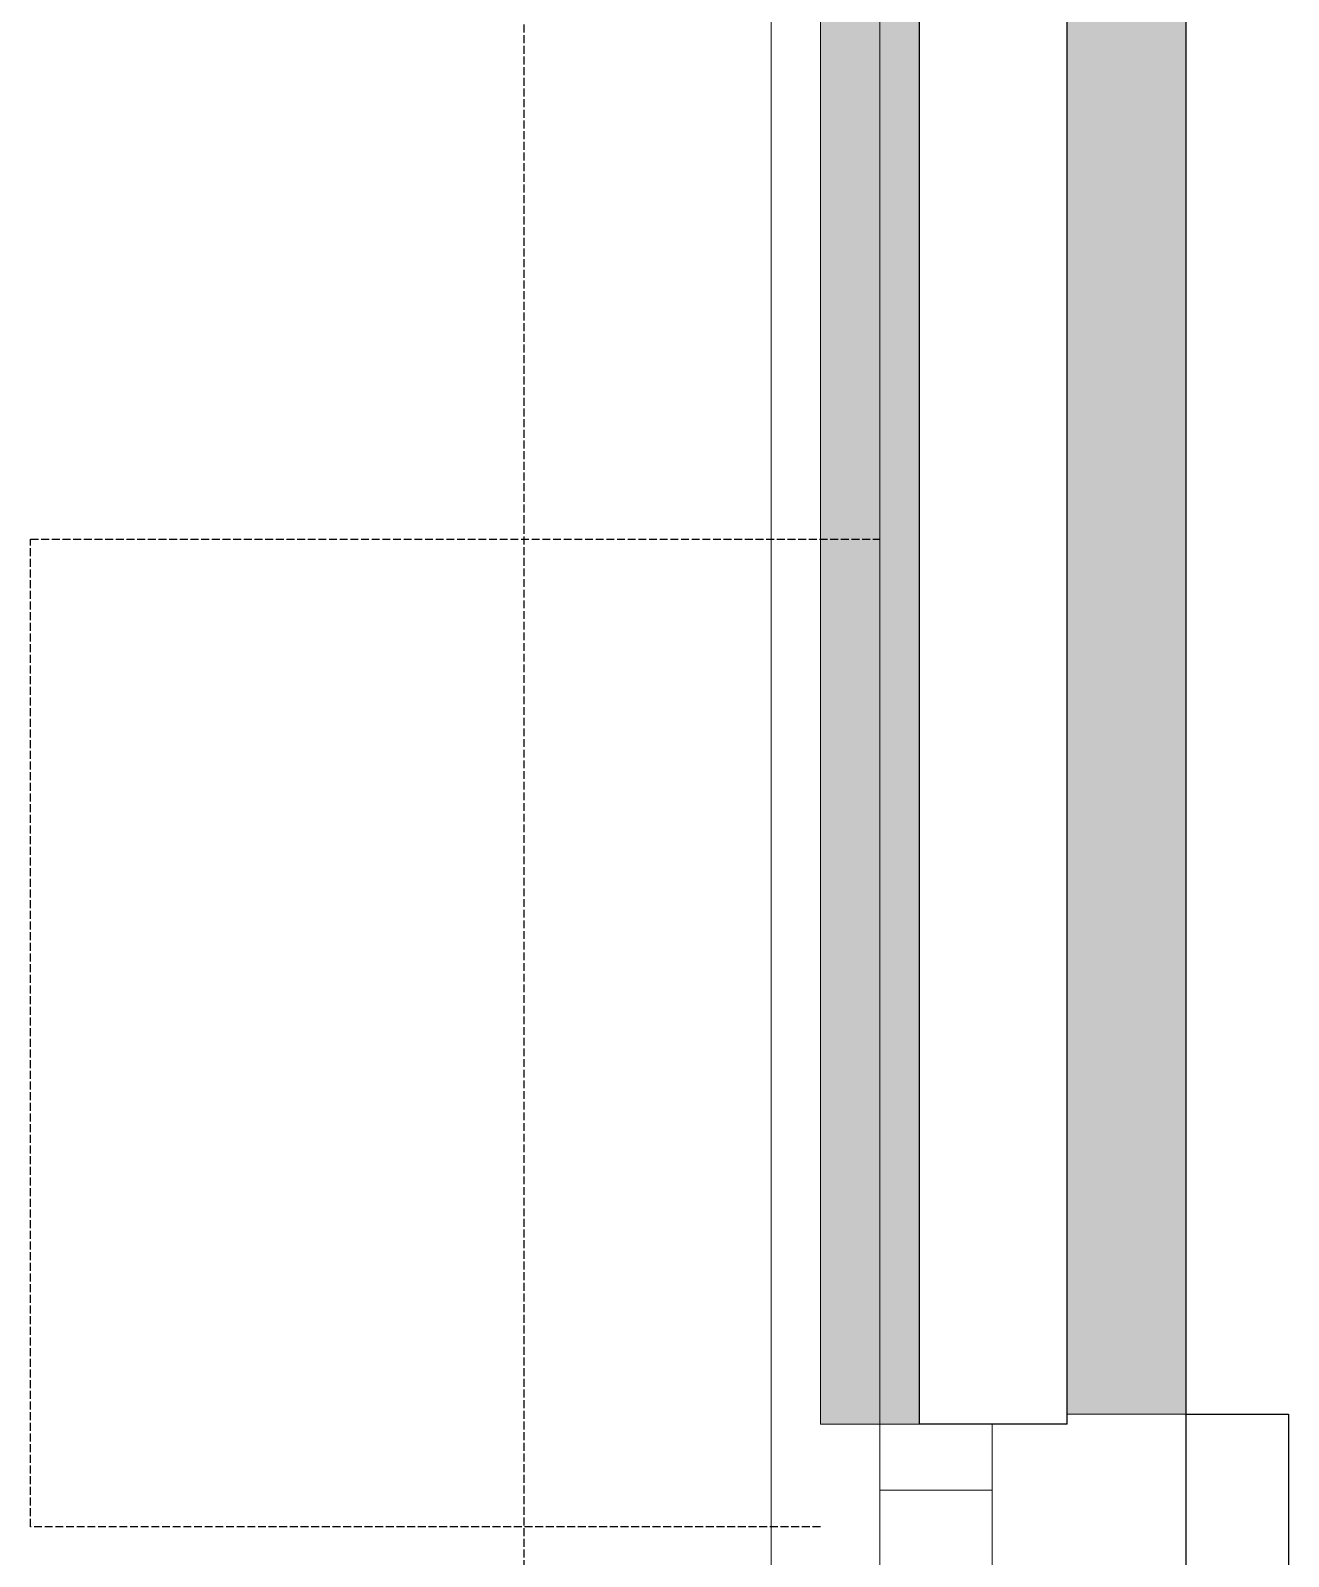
# Model space of a CAD drawing. Header units: millimetres. Extents: x 0 to 59350, y 0 to 29700.
# Drawn here: x 25954.1 to 26272.6, y 19208.7 to 19595 of the extents above; entities that cross this region are included whole.
import ezdxf

# ---------------------------------------------------------------- set-up
doc = ezdxf.new("R2010")
doc.units = ezdxf.units.MM
doc.linetypes.add('PUNKT2_S9', pattern=[1, 0, -1])
doc.linetypes.add('VERDECKT2_S2', pattern=[2.7, 2, -0.7])
doc.layers.add('Standard', color=7, linetype='Continuous', lineweight=25)

msp = doc.modelspace()

# ---------------------------------------------------------------- hatches: boundary and pattern name
at = {"layer": 'Standard', "linetype": 'PUNKT2_S9', "lineweight": 18}
for color, points in [(59, [(26154.1, 20318.72), (26154.1, 19242.22), (26179.1, 19242.22), (26179.1, 20318.72)]), (9, [(26216.6, 20316.22), (26216.6, 19244.72), (26246.6, 19244.72), (26246.6, 20316.22)])]:
    msp.add_hatch(color=color, dxfattribs=at).paths.add_polyline_path(points)

# ---------------------------------------------------------------- linework, layer by layer
at = {"layer": 'Standard', "color": 7, "linetype": 'VERDECKT2_S2', "lineweight": -3}
msp.add_line((26079.1, 18841.22), (26079.1, 21488.72), dxfattribs=at)
at = {"layer": 'Standard', "color": 7, "linetype": 'Continuous', "lineweight": -3}
for p, q in [((26246.6, 21321.22), (26246.6, 19008.72)), ((26179.1, 20318.72), (26179.1, 19242.22)), ((26191.6, 19242.22), (26179.1, 19242.22))]:
    msp.add_line(p, q, dxfattribs=at)
at = {"layer": 'Standard', "color": 59, "linetype": 'Continuous', "lineweight": 18}
for p, q in [((26141.61, 20584.47), (26141.6, 18903.72)), ((26141.6, 18903.72), (26141.61, 20584.47)), ((26169.11, 18931.22), (26169.11, 20584.47)), ((26169.11, 20584.47), (26169.11, 18931.22))]:
    msp.add_line(p, q, dxfattribs=at)
at = {"layer": 'Standard', "color": 36, "linetype": 'Continuous', "lineweight": 18}
for p, q in [((26154.1, 20318.72), (26154.1, 19242.22)), ((26179.1, 19242.22), (26179.1, 20318.72)), ((26169.1, 19242.22), (26154.1, 19242.22)), ((26179.1, 19242.22), (26169.1, 19242.22))]:
    msp.add_line(p, q, dxfattribs=at)
at = {"layer": 'Standard', "color": 51, "linetype": 'Continuous', "lineweight": -3}
for p, q in [((26216.6, 19244.72), (26216.6, 20316.22)), ((26216.6, 19242.22), (26216.6, 19244.72)), ((26197.6, 19242.22), (26191.6, 19242.22)), ((26216.6, 19242.22), (26197.6, 19242.22))]:
    msp.add_line(p, q, dxfattribs=at)
at = {"layer": 'Standard', "color": 253, "linetype": 'Continuous', "lineweight": 18}
for p, q in [((26216.6, 20316.22), (26216.6, 19244.72)), ((26246.6, 19244.72), (26246.6, 20316.22)), ((26246.6, 19244.72), (26216.6, 19244.72))]:
    msp.add_line(p, q, dxfattribs=at)
at = {"layer": 'Standard', "color": 255, "linetype": 'VERDECKT2_S2', "lineweight": -3}
for p, q in [((25954.1, 19216.22), (25954.1, 19466.22)), ((25954.1, 19466.22), (26169.11, 19466.22)), ((26154.1, 19216.22), (25954.1, 19216.22))]:
    msp.add_line(p, q, dxfattribs=at)
at = {"layer": 'Standard', "color": 5, "linetype": 'Continuous', "lineweight": -3}
for p, q in [((26246.6, 19244.72), (26272.6, 19244.72)), ((26272.6, 19244.72), (26272.6, 19034.72))]:
    msp.add_line(p, q, dxfattribs=at)
at = {"layer": 'Standard', "color": 2, "linetype": 'Continuous', "lineweight": 18}
for p, q in [((26169.1, 19242.22), (26169.1, 19225.47)), ((26197.6, 19242.22), (26169.1, 19242.22)), ((26169.1, 19242.22), (26169.1, 18964.72)), ((26197.6, 19225.47), (26197.6, 19242.22)), ((26197.6, 19242.22), (26197.6, 18964.72)), ((26169.1, 19225.47), (26197.6, 19225.47))]:
    msp.add_line(p, q, dxfattribs=at)

doc.saveas('drawing.dxf')
